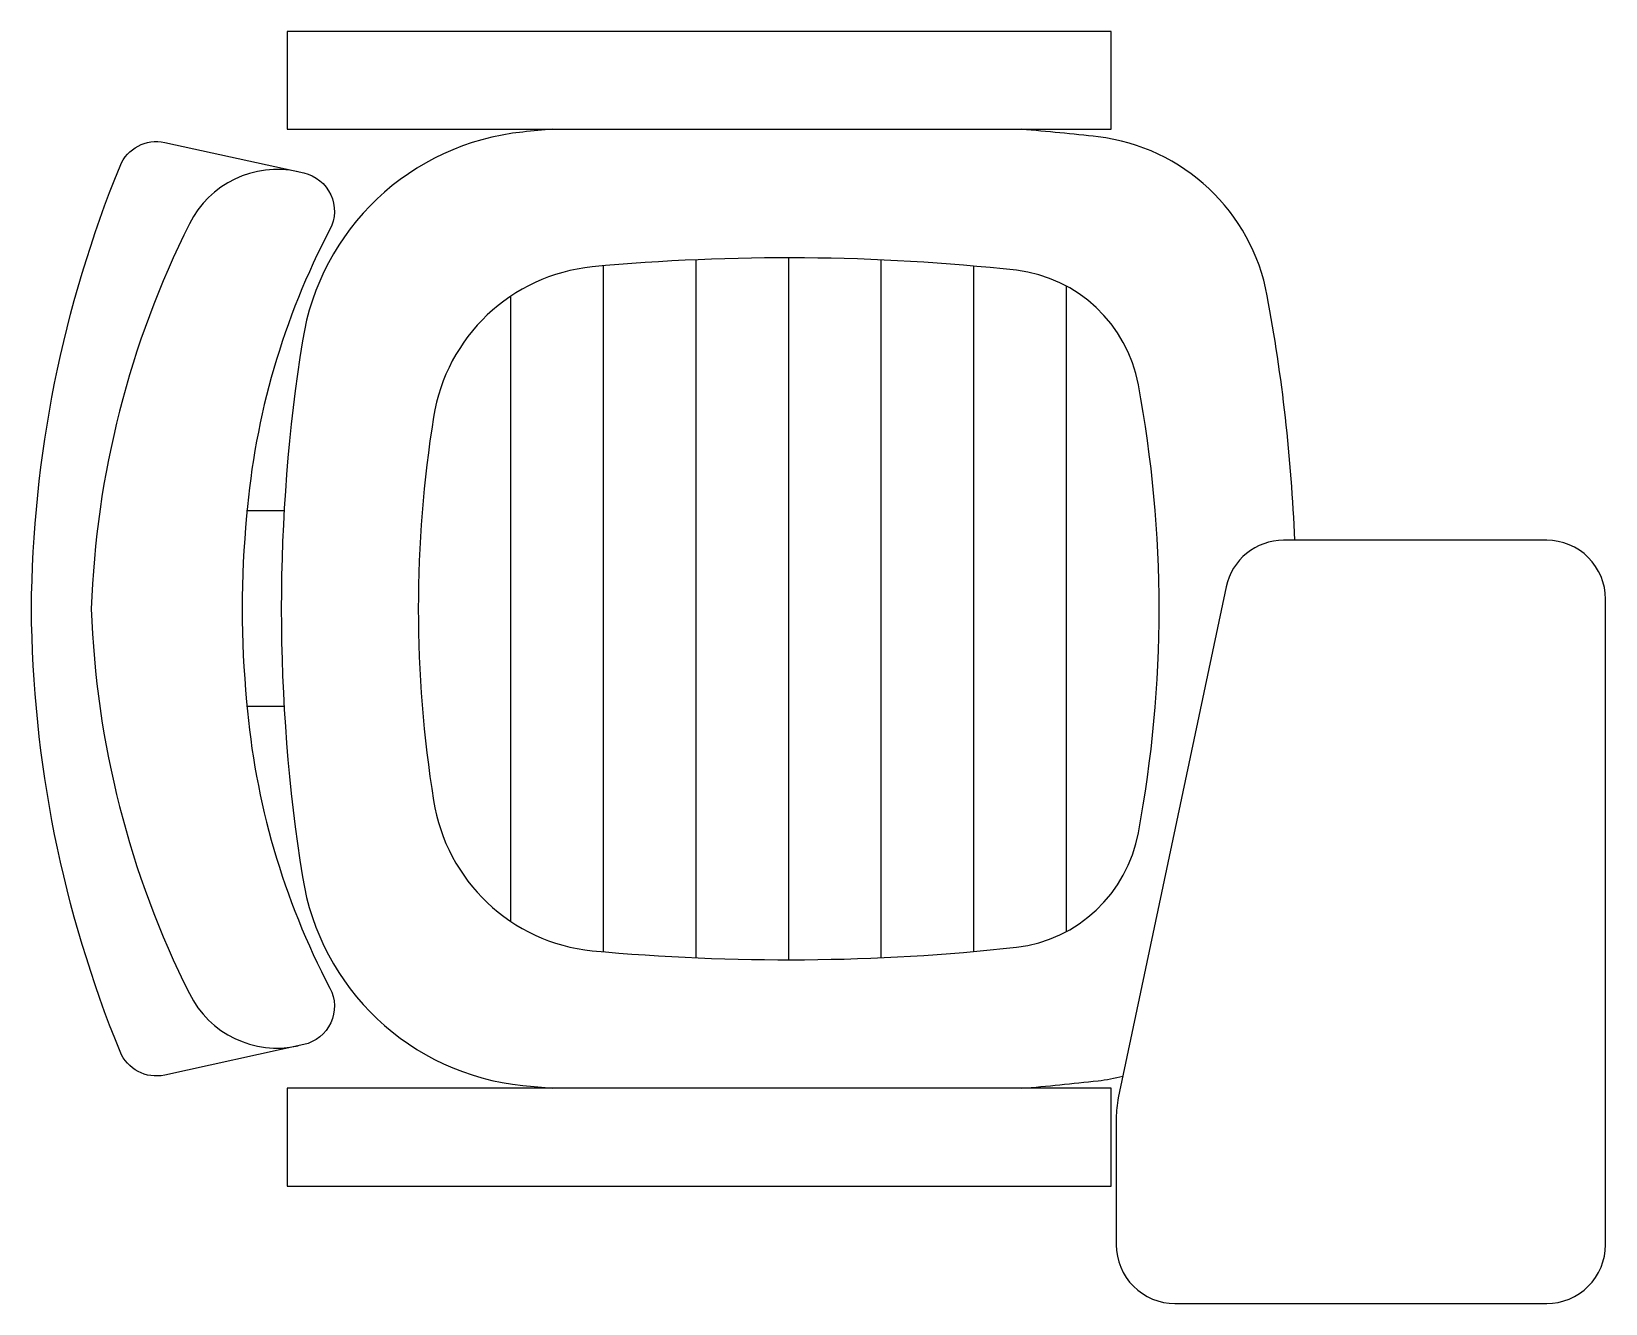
# Model space of a CAD drawing. Header units: millimetres. Extents: x -883.705 to -882.9, y 2733.728 to 2734.378.
import ezdxf

# ---------------------------------------------------------------- set-up
doc = ezdxf.new("R2010")
doc.units = ezdxf.units.MM
doc.header["$LTSCALE"] = 10
doc.layers.add('Móveis_cadeiras', color=2, linetype='Continuous')

msp = doc.modelspace()

# ---------------------------------------------------------------- linework, layer by layer
at = {"layer": 'Móveis_cadeiras', "color": 1}
for p, q in [((-883.41228, 2733.90774), (-883.41228, 2734.25824)), ((-883.36496, 2733.90465), (-883.36496, 2734.26133)), ((-883.31765, 2733.90364), (-883.31765, 2734.26234)), ((-883.27033, 2733.90471), (-883.27033, 2734.26127)), ((-883.22301, 2733.90788), (-883.22301, 2734.2581)), ((-883.4596, 2733.92323), (-883.4596, 2734.24275)), ((-883.1757, 2733.91813), (-883.1757, 2734.24785))]:
    msp.add_line(p, q, dxfattribs=at)
at = {"layer": 'Móveis_cadeiras'}
for p, q in [((-883.57552, 2734.13299), (-883.5946, 2734.13299)), ((-883.57552, 2734.03299), (-883.5946, 2734.03299))]:
    msp.add_line(p, q, dxfattribs=at)
for points in [[(-883.57386, 2734.37799), (-883.57386, 2734.32799), (-883.15287, 2734.32799), (-883.15287, 2734.37799)], [(-883.57386, 2733.83799), (-883.57386, 2733.78799), (-883.15287, 2733.78799), (-883.15287, 2733.83799)]]:
    msp.add_lwpolyline(points, close=True, dxfattribs=at)
for points in [[(-883.5946, 2734.03544, 0.100785), (-883.55203, 2733.88914, -0.49505), (-883.56544, 2733.8603), (-883.63644, 2733.84471, -0.365963), (-883.65927, 2733.85676, -0.095384), (-883.70454, 2734.08299, -0.095384), (-883.65927, 2734.30922, -0.365963), (-883.63644, 2734.32127), (-883.56544, 2734.30568, -0.49505), (-883.55203, 2734.27684, 0.100785), (-883.5946, 2734.13054, 0.105977)], [(-883.4382, 2734.32799, 0.002688), (-883.45344, 2734.32662, 0.340817), (-883.56605, 2734.21994, 0.07931), (-883.56605, 2733.94604, 0.340817)], [(-883.05908, 2734.11799, 0.036034), (-883.07315, 2734.24291, 0.328643), (-883.15961, 2734.32415, 0.006883), (-883.1986, 2734.32799, 0.340817)], [(-883.56832, 2734.30631, 0.344642), (-883.62386, 2734.27965, 0.10805), (-883.67398, 2734.08299, 0.10805), (-883.62386, 2733.88633, 0.344642), (-883.56832, 2733.85966)], [(-883.56605, 2733.94604, 0.340817), (-883.45344, 2733.83936, 0.002688), (-883.4382, 2733.83799, 0.328643)], [(-883.1986, 2733.83799, 0.006883), (-883.15961, 2733.84182, 0.032362), (-883.14689, 2733.84419, 0.092343)]]:
    msp.add_lwpolyline(points, format="xyb", dxfattribs=at)
for points in [[(-883.49909, 2733.98507, 0.340817), (-883.41801, 2733.90826, 0.050508), (-883.20126, 2733.91004, 0.328643), (-883.13901, 2733.96854, 0.092896), (-883.13901, 2734.19744, 0.328643), (-883.20126, 2734.25594, 0.050508), (-883.41801, 2734.25772, 0.340817), (-883.49909, 2734.18091, 0.079866)], [(-883.15031, 2733.75799, 0.414214), (-883.12031, 2733.72799), (-882.93031, 2733.72799, 0.414214), (-882.90031, 2733.75799), (-882.90031, 2734.08799, 0.414214), (-882.93031, 2734.11799), (-883.06479, 2734.11799, 0.354533), (-883.09414, 2734.09418), (-883.14923, 2733.8331, 0.052038), (-883.15031, 2733.82277)]]:
    msp.add_lwpolyline(points, format="xyb", close=True, dxfattribs=at)
msp.add_arc((-883.10168, 2734.08299), 0.4952, 174.48987, 185.51013, dxfattribs=at)

doc.saveas('drawing.dxf')
